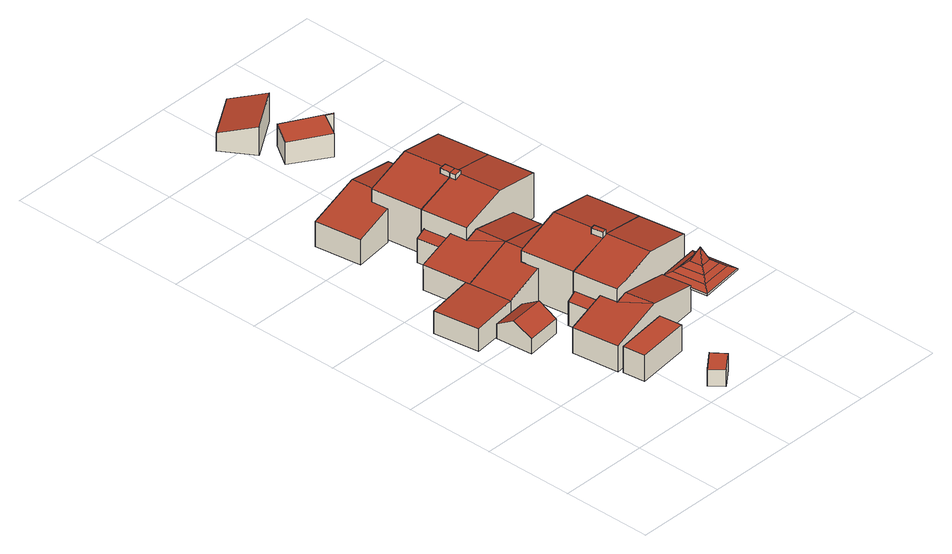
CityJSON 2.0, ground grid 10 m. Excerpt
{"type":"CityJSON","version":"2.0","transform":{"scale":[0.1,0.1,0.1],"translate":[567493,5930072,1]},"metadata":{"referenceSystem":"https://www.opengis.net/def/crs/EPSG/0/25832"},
"CityObjects":{
"building1":{"type":"Building","attributes":{"Grundfläche 2D":"15.018377","Grundhöhe NN":"1.415"},"geometry":[{"type":"Solid","lod":"3","boundaries":[[[[0,1,2,3]],[[4,5,3,2]],[[5,6,0,3]],[[6,7,1,0]],[[7,4,2,1]],[[7,6,5,4]]]],"semantics":{"surfaces":[{"type":"RoofSurface"},{"type":"WallSurface"},{"type":"GroundSurface"}],"values":[[0,1,1,1,1,2]]}}]},
"building2":{"type":"Building","attributes":{"Grundfläche 2D":"4.771206","Grundhöhe NN":"1.317"},"geometry":[{"type":"Solid","lod":"3","boundaries":[[[[8,9,10,11]],[[12,13,11,10]],[[13,14,8,11]],[[14,15,9,8]],[[15,12,10,9]],[[15,14,13,12]]]],"semantics":{"surfaces":[{"type":"RoofSurface"},{"type":"WallSurface"},{"type":"GroundSurface"}],"values":[[0,1,1,1,1,2]]}}]},
"building3":{"type":"Building","attributes":{"Grundfläche 2D":"78.855493","Grundhöhe NN":"1.611"},"geometry":[{"type":"Solid","lod":"3","boundaries":[[[[16,17,18,19,20]],[[21,22,23,24]],[[25,26,27,28,18,17]],[[29,30,31,25]],[[31,26,25]],[[16,32,33,17]],[[19,18,34,35]],[[20,19,35,36]],[[16,20,36,32]],[[24,23,37,38]],[[21,24,38,39]],[[22,21,39,40]],[[25,17,33,41,29]],[[30,29,41,42]],[[26,31,30,42,43]],[[26,43,37,23,27]],[[44,28,27,23,22,40]],[[18,17,18,28,44,34]],[[43,42,41,33,32,36,35,34,44,40,39,38,37]]]],"semantics":{"surfaces":[{"type":"RoofSurface"},{"type":"WallSurface"},{"type":"GroundSurface"}],"values":[[0,0,0,0,0,1,1,1,1,1,1,1,1,1,1,1,1,1,2]]}}]},
"building4":{"type":"Building","attributes":{"Grundfläche 2D":"59.426203","Grundhöhe NN":"1.766"},"geometry":[{"type":"Solid","lod":"3","boundaries":[[[[45,46,47,48]],[[49,45,48,50]],[[29,25,51,52]],[[25,17,16,53,54,51]],[[50,48,47,55,56]],[[49,50,56,57]],[[46,45,49,57,58]],[[47,46,58,55]],[[17,25,29,59,60]],[[16,17,60,61]],[[53,16,61,62]],[[54,53,62,63]],[[52,51,54,63,64]],[[29,52,64,59]],[[56,55,58,57]],[[63,62,61,60,59,64]]]],"semantics":{"surfaces":[{"type":"RoofSurface"},{"type":"WallSurface"},{"type":"GroundSurface"}],"values":[[0,0,0,0,1,1,1,1,1,1,1,1,1,1,2,2]]}}]},
"building5":{"type":"Building","attributes":{"Grundfläche 2D":"51.441220","Grundhöhe NN":"1.415"},"children":["building5-1"],"geometry":[{"type":"Solid","lod":"3","boundaries":[[[[65,66,67,68,69]],[[69,70,71,72,73]],[[73,65,69]],[[74,75,76,77]],[[78,67,66,75,74,79]],[[68,67,78,80]],[[68,80,81,70,69]],[[71,70,81,82]],[[65,73,72,71,82,83]],[[65,83,84,75,66]],[[77,76,85,86]],[[74,77,86,79]],[[76,75,84,85]],[[84,83,82,81,80,78,79,86,85]]]],"semantics":{"surfaces":[{"type":"RoofSurface"},{"type":"WallSurface"},{"type":"GroundSurface"}],"values":[[0,0,0,0,1,1,1,1,1,1,1,1,1,2]]}}]},
"building5-1":{"type":"BuildingInstallation","parents":["building5"],"geometry":[{"type":"MultiSurface","lod":"3","boundaries":[[[87,88,89,90]],[[91,87,90,92]],[[88,93,94,89]],[[93,91,92,94]],[[90,89,95,96]],[[92,90,96,97]],[[89,94,98,95]],[[94,92,97,98]],[[96,95,99,100]],[[97,96,100,101]],[[98,102,99,95]],[[98,97,101,102]],[[99,103,100]],[[100,103,101]],[[102,103,99]],[[101,103,102]],[[88,87,104,105]],[[93,88,105,106]],[[91,93,106,107]],[[87,91,107,104]],[[105,104,107,106]]],"semantics":{"surfaces":[{"type":"RoofSurface"},{"type":"WallSurface"},{"type":"OuterCeilingSurface"}],"values":[0,0,0,0,0,0,0,0,0,0,0,0,0,0,0,0,1,1,1,1,2]}}]},
"building6":{"type":"Building","attributes":{"Grundfläche 2D":"55.158154","Grundhöhe NN":"1.650"},"geometry":[{"type":"Solid","lod":"3","boundaries":[[[[108,109,110,111]],[[112,113,114,115,116,117,110,109]],[[118,119,114,113,112,109,108,120,121]],[[122,116,115,114,119,123]],[[111,110,117,116,122,124]],[[108,111,124,120]],[[123,119,118,121,120,124,122]]]],"semantics":{"surfaces":[{"type":"RoofSurface"},{"type":"WallSurface"},{"type":"GroundSurface"}],"values":[[0,0,1,1,1,1,2]]}}]},
"building7":{"type":"Building","attributes":{"Grundfläche 2D":"47.516470","Grundhöhe NN":"1.513"},"geometry":[{"type":"Solid","lod":"3","boundaries":[[[[125,126,127,128,129,130]],[[127,131,132,128]],[[126,125,133,134]],[[131,127,126,134,135]],[[132,131,135,136]],[[129,128,132,136,137]],[[130,129,137,138]],[[125,130,138,133]],[[137,136,135,134,133,138]]]],"semantics":{"surfaces":[{"type":"RoofSurface"},{"type":"WallSurface"},{"type":"GroundSurface"}],"values":[[0,0,1,1,1,1,1,1,2]]}}]},
"building8":{"type":"Building","attributes":{"Grundfläche 2D":"73.430235","Grundhöhe NN":"1.657"},"children":["building8-1"],"geometry":[{"type":"Solid","lod":"3","boundaries":[[[[114,113,112,109,139,140]],[[109,108,141,139]],[[142,143,144]],[[142,145,143]],[[142,144,146]],[[142,146,145]],[[146,144,147,148]],[[145,146,148,149]],[[143,145,149,150]],[[114,140,151,152]],[[153,154,108,109,112,113,114,152,155]],[[143,150,156,141,108,154,147,144]],[[140,139,141,156,151]],[[150,149,148,147,154,153,155,152,151,156]]]],"semantics":{"surfaces":[{"type":"RoofSurface"},{"type":"WallSurface"},{"type":"GroundSurface"}],"values":[[0,0,0,0,0,0,1,1,1,1,1,1,1,2]]}}]},
"building8-1":{"type":"BuildingInstallation","parents":["building8"],"geometry":[{"type":"MultiSurface","lod":"3","boundaries":[[[157,158,159,160]],[[113,112,160,159]],[[112,161,157,160]],[[158,157,161,162]],[[162,113,159,158]]],"semantics":{"surfaces":[{"type":"RoofSurface"},{"type":"WallSurface"}],"values":[0,1,1,1,1]}}]},
"building9":{"type":"Building","attributes":{"Grundfläche 2D":"56.909604","Grundhöhe NN":"1.783"},"children":["building9-1"],"geometry":[{"type":"Solid","lod":"3","boundaries":[[[[163,164,165,166,167]],[[168,169,170,171,172,173,165,164]],[[174,175,176,177,172,171,170,169,168,164,163,167,178,179]],[[173,172,177,180]],[[166,165,173,180,181]],[[167,166,181,178]],[[177,176,175,174,179,178,181,180]]]],"semantics":{"surfaces":[{"type":"RoofSurface"},{"type":"WallSurface"},{"type":"GroundSurface"}],"values":[[0,0,1,1,1,1,2]]}}]},
"building9-1":{"type":"BuildingInstallation","parents":["building9"],"geometry":[{"type":"MultiSurface","lod":"3","boundaries":[[[182,183,184,185,186,187]],[[171,188,184,183]],[[185,184,188,189]],[[189,168,186,185]],[[168,169,170,171,183,182,187,186]]],"semantics":{"surfaces":[{"type":"RoofSurface"},{"type":"WallSurface"}],"values":[0,1,1,1,1]}}]},
"building10":{"type":"Building","attributes":{"Grundfläche 2D":"63.462845","Grundhöhe NN":"1.784"},"children":["building10-1"],"geometry":[{"type":"Solid","lod":"3","boundaries":[[[[169,168,164,190,191,172,171,170]],[[163,167,192,190,164]],[[172,191,193,177]],[[175,174,179,178,167,163,164,168,169,170,171,172,177,176]],[[192,167,178,194]],[[193,191,190,192,194]],[[178,179,174,175,176,177,193,194]]]],"semantics":{"surfaces":[{"type":"RoofSurface"},{"type":"WallSurface"},{"type":"GroundSurface"}],"values":[[0,0,1,1,1,1,2]]}}]},
"building10-1":{"type":"BuildingInstallation","parents":["building10"],"geometry":[{"type":"MultiSurface","lod":"3","boundaries":[[[183,182,187,186,195,196]],[[171,170,169,168,186,187,182,183]],[[168,197,195,186]],[[196,195,197,198]],[[198,171,183,196]]],"semantics":{"surfaces":[{"type":"RoofSurface"},{"type":"WallSurface"}],"values":[0,1,1,1,1]}}]},
"building11":{"type":"Building","attributes":{"Grundfläche 2D":"22.842994","Grundhöhe NN":"1.244"},"geometry":[{"type":"Solid","lod":"3","boundaries":[[[[199,200,201,202]],[[203,204,202,201]],[[204,205,199,202]],[[205,206,200,199]],[[206,203,201,200]],[[206,205,204,203]]]],"semantics":{"surfaces":[{"type":"RoofSurface"},{"type":"WallSurface"},{"type":"GroundSurface"}],"values":[[0,1,1,1,1,2]]}}]},
"building12":{"type":"Building","attributes":{"Grundfläche 2D":"15.060295","Grundhöhe NN":"1.585"},"geometry":[{"type":"Solid","lod":"3","boundaries":[[[[207,208,209,210,211,212]],[[213,214,211,210]],[[214,215,212,211]],[[215,216,207,212]],[[216,217,208,207]],[[217,218,209,208]],[[218,213,210,209]],[[213,218,217,216,215,214]]]],"semantics":{"surfaces":[{"type":"RoofSurface"},{"type":"WallSurface"},{"type":"GroundSurface"}],"values":[[0,1,1,1,1,1,1,2]]}}]}
},
"vertices":[
[138,100,34],[78,92,34],[81,67,34],[141,75,34],[81,67,4],[141,75,4],[138,100,4],[78,92,4],
[149,23,22],[138,37,22],[117,20,22],[128,6,22],[117,20,3],[128,6,3],[149,23,3],[138,37,3],
[60,219,35],[54,266,35],[53,270,35],[2,264,32],[9,213,32],[76,353,34],[80,323,34],[92,325,38],[88,355,38],[113,274,49],[94,306,45],[92,325,45],[47,319,35],[172,283,34],[168,315,34],[109,308,49],[60,219,6],[54,266,6],[53,270,6],[2,264,6],[9,213,6],[92,325,6],[88,355,6],[76,353,6],[80,323,6],[172,283,6],[168,315,6],[94,306,6],[47,319,6],
[76,197,37],[74,217,25],[34,213,25],[36,193,37],[78,177,25],[38,172,25],[117,246,49],[176,254,34],[105,225,46],[102,244,46],[34,213,8],[38,172,8],[78,177,8],[74,217,8],[172,283,8],[54,266,8],[60,219,8],[105,225,8],[102,244,8],[176,254,8],
[117,135,44],[114,154,44],[69,148,34],[76,96,34],[135,104,48],[194,112,34],[189,144,34],[171,142,38],[130,136,48],[103,153,32],[114,154,37],[110,183,37],[99,181,32],[69,148,4],[103,153,4],[76,96,4],[194,112,4],[189,144,4],[117,135,4],[114,154,4],[110,183,4],[99,181,4],
[189,144,32],[196,93,32],[202,101,36],[197,138,36],[239,151,32],[233,142,36],[246,100,32],[238,106,36],[207,107,41],[203,133,41],[229,137,41],[232,110,41],[212,114,46],[210,128,46],[223,129,46],[225,116,46],[218,122,61],[189,144,30],[196,93,30],[246,100,30],[239,151,30],
[218,200,59],[164,192,71],[171,142,71],[225,149,59],[163,192,70],[158,191,69],[110,185,59],[114,154,59],[117,135,59],[130,136,62],[163,192,6],[110,185,6],[218,200,6],[164,192,6],[117,135,6],[114,154,6],[225,149,6],
[82,396,44],[80,415,44],[94,417,48],[90,449,48],[31,442,34],[38,390,34],[153,425,34],[149,457,34],[82,396,5],[80,415,5],[153,425,5],[149,457,5],[31,442,5],[38,390,5],
[156,252,71],[102,244,59],[210,259,59],[226,245,35],[210,258,28],[214,228,28],[238,262,28],[242,232,28],[214,228,7],[242,232,7],[238,262,7],[210,258,7],[102,244,7],[110,185,7],[164,192,7],[218,200,7],[163,192,7],[210,259,7],
[161,205,76],[156,204,76],[158,191,76],[163,192,76],[161,205,70],[156,204,69],
[192,371,60],[142,365,71],[148,313,71],[202,320,59],[195,372,59],[141,365,71],[137,364,70],[135,364,69],[133,364,69],[87,358,59],[94,306,59],[141,365,8],[137,364,8],[135,364,8],[87,358,8],[195,372,8],[142,365,8],[94,306,8],[202,320,8],
[135,364,75],[133,364,75],[134,357,75],[142,358,75],[141,365,75],[137,364,75],[134,357,69],[142,358,71],
[134,422,71],[80,415,59],[188,429,59],[80,415,8],[188,429,8],
[140,376,75],[132,375,75],[140,376,71],[132,375,69],
[154,614,35],[132,648,23],[85,618,23],[107,583,35],[85,618,2],[107,583,2],[154,614,2],[132,648,2],
[173,549,33],[126,578,31],[109,552,31],[149,526,33],[165,552,33],[172,548,33],[149,526,6],[165,552,6],[172,548,6],[173,549,6],[126,578,6],[109,552,6]
]}
